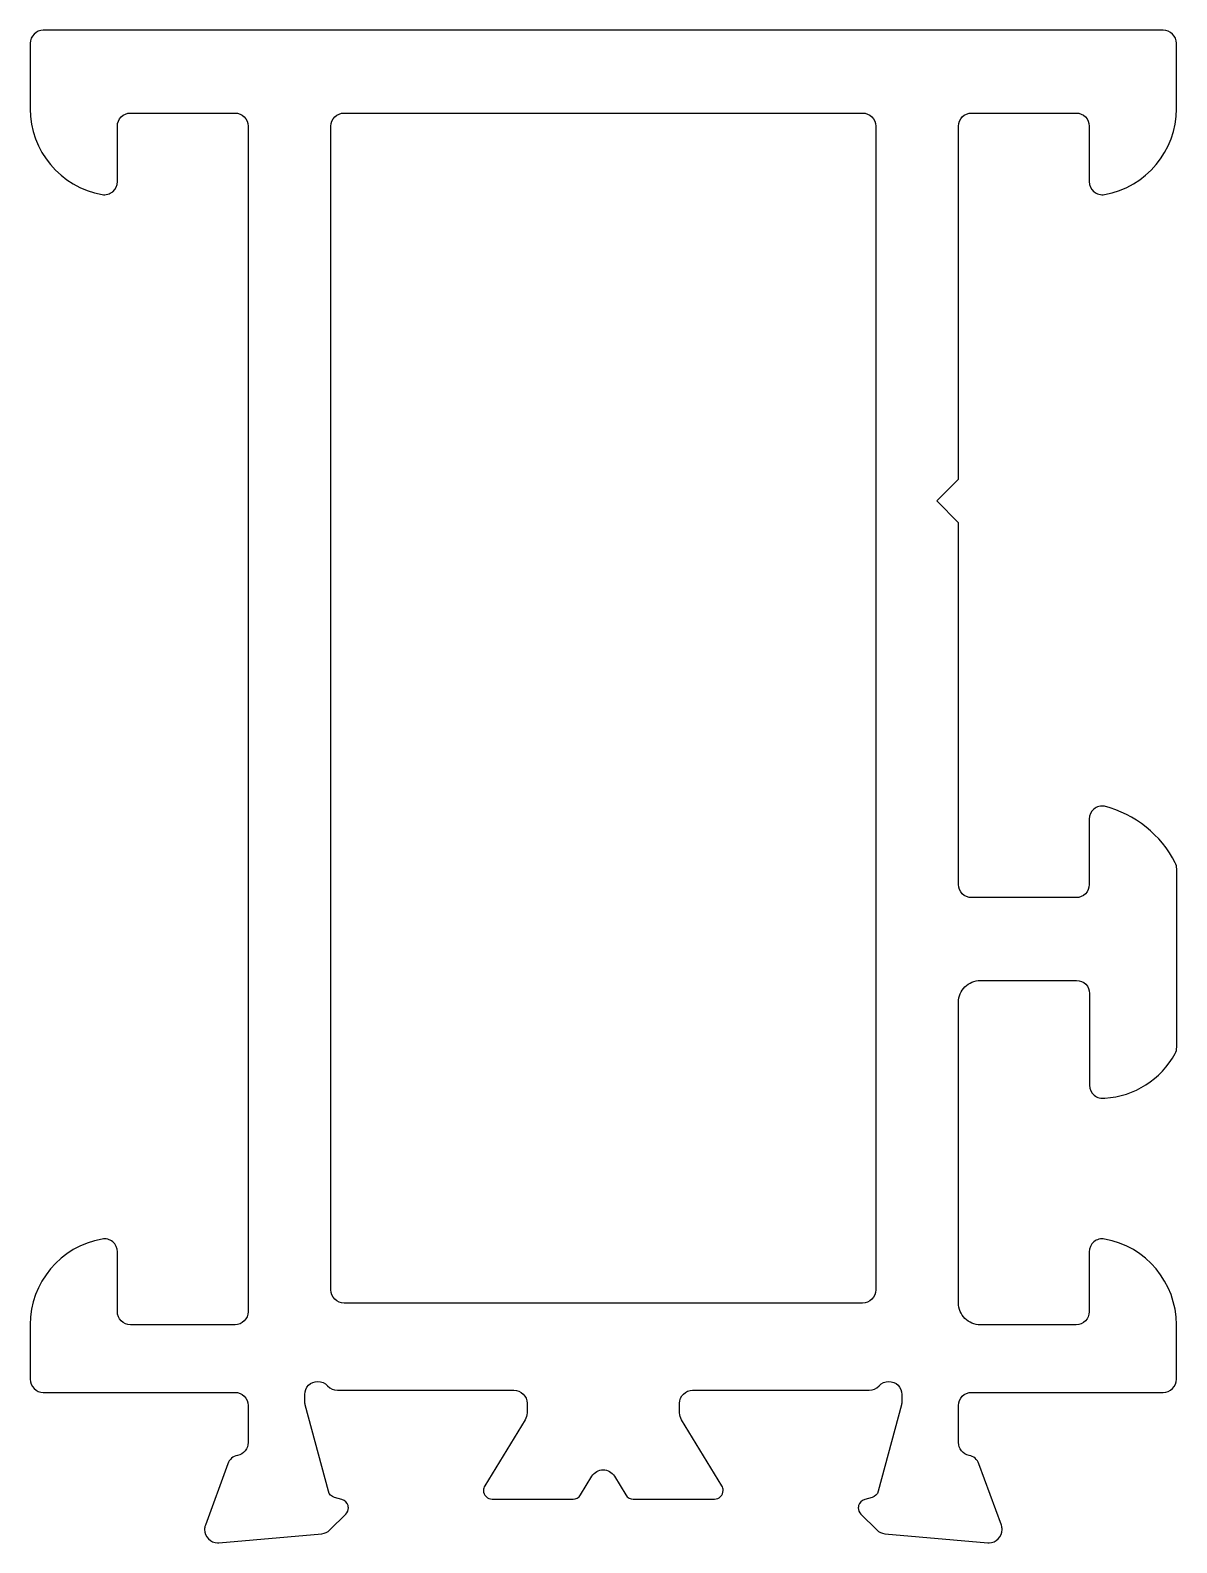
# Model space of a CAD drawing. Extents: x 845.6 to 871.9, y 501 to 535.7.
import ezdxf

# ---------------------------------------------------------------- set-up
doc = ezdxf.new("R2010")
doc.units = 0
doc.layers.get('0').update_dxf_attribs({"linetype": 'CONTINUOUS'})

msp = doc.modelspace()

# ---------------------------------------------------------------- linework, layer by layer
at = {"color": 0}
msp.add_lwpolyline([(871.854, 512.176, 0.124831), (871.89, 512.319), (871.89, 516.413, 0.119256), (871.857, 516.55, 0.213754), (870.235, 517.848, 0.47173), (869.882, 517.553), (869.882, 516.053, -0.414214), (869.582, 515.753), (867.182, 515.753, -0.414214), (866.882, 516.053), (866.882, 524.353), (866.382, 524.853), (866.882, 525.353), (866.882, 533.453, -0.414214), (867.182, 533.753), (869.582, 533.753, -0.414214), (869.882, 533.453), (869.882, 532.179, 0.46718), (870.235, 531.884, 0.363159), (871.882, 533.853), (871.882, 535.353, 0.414214), (871.582, 535.653), (845.882, 535.653, 0.414214), (845.582, 535.353), (845.582, 533.853, 0.363159), (847.229, 531.884, 0.46718), (847.582, 532.179), (847.582, 533.453, -0.414214), (847.882, 533.753), (850.282, 533.753, -0.414214), (850.582, 533.453), (850.582, 520.403), (850.582, 506.253, -0.414214), (850.282, 505.953), (847.882, 505.953, -0.414214), (847.582, 506.253), (847.582, 507.626, 0.46718), (847.229, 507.921, 0.363159), (845.582, 505.953), (845.582, 504.703, 0.414214), (845.882, 504.403), (850.282, 504.403, -0.414214), (850.582, 504.103), (850.582, 503.253, -0.359508), (850.339, 502.958, 0.263725), (850.114, 502.766), (849.6, 501.353, 0.091642), (849.582, 501.253, 0.414214), (849.882, 500.953, 0.02182), (849.908, 500.954), (852.274, 501.161, 0.176327), (852.46, 501.248), (852.824, 501.611, 0.198912), (852.882, 501.753, 0.065543), (852.875, 501.804, 0.267949), (852.734, 501.946), (852.565, 501.991, -0.267949), (852.423, 502.133), (851.892, 504.115, -0.065543), (851.882, 504.192), (851.882, 504.353, -0.414214), (852.182, 504.653, -0.213422), (852.406, 504.553, 0.213422), (852.629, 504.453), (856.682, 504.453, -0.414214), (856.982, 504.153), (856.982, 503.932, -0.137852), (856.938, 503.775), (856.011, 502.257, 0.137852), (855.982, 502.153, 0.414214), (856.182, 501.953), (858.037, 501.953, 0.261413), (858.208, 502.049), (858.472, 502.482, -0.561174), (858.985, 502.482), (859.249, 502.049, 0.261413), (859.42, 501.953), (861.282, 501.953, 0.414214), (861.482, 502.153, 0.137852), (861.453, 502.257), (860.526, 503.775, -0.137852), (860.482, 503.932), (860.482, 504.153, -0.415222), (860.782, 504.453), (864.835, 504.453, 0.213422), (865.059, 504.553, -0.213422), (865.282, 504.653, -0.414214), (865.582, 504.353), (865.582, 504.192, -0.065543), (865.572, 504.115), (865.041, 502.133, -0.267949), (864.899, 501.991), (864.73, 501.946, 0.267949), (864.589, 501.804, 0.065543), (864.582, 501.753, 0.198912), (864.641, 501.611), (865.005, 501.248, 0.176327), (865.191, 501.161), (867.556, 500.954, 0.02182), (867.582, 500.953, 0.414214), (867.882, 501.253, 0.091642), (867.865, 501.353), (867.351, 502.766, 0.263725), (867.125, 502.958, -0.359508), (866.882, 503.253), (866.882, 504.103, -0.414214), (867.182, 504.403), (871.582, 504.403, 0.414214), (871.882, 504.703), (871.882, 505.953, 0.363159), (870.235, 507.921, 0.46718), (869.882, 507.626), (869.882, 506.253, -0.414214), (869.582, 505.953), (867.382, 505.953, -0.414214), (866.882, 506.453), (866.882, 513.353, -0.414214), (867.382, 513.853), (869.59, 513.853, -0.414214), (869.89, 513.553), (869.89, 511.451, 0.467306), (870.243, 511.156, 0.260328), (871.854, 512.176)], format="xyb", dxfattribs=at)
msp.add_lwpolyline([(864.982, 533.453), (864.982, 506.753, -0.414214), (864.682, 506.453), (852.782, 506.453, -0.414214), (852.482, 506.753), (852.482, 533.453, -0.414214), (852.782, 533.753), (864.682, 533.753, -0.414214)], format="xyb", close=True, dxfattribs=at)

doc.saveas('drawing.dxf')
